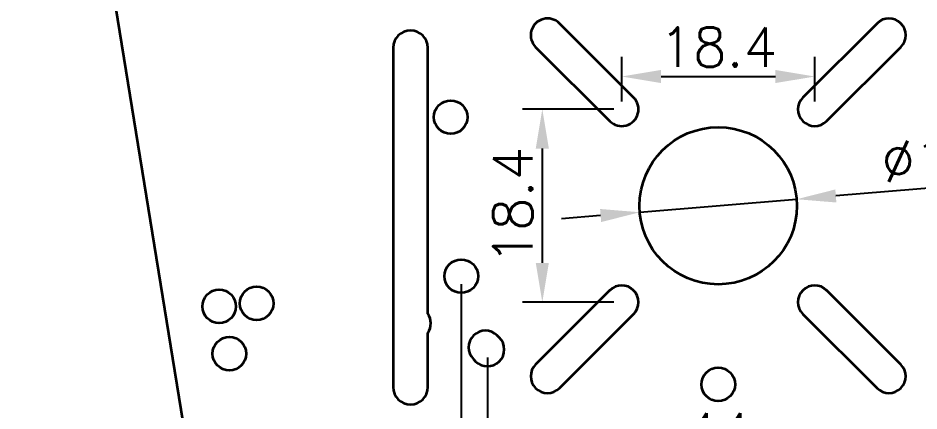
# Model space of a CAD drawing. Header units: millimetres. Extents: x 3171 to 3496, y 686 to 979.
# Drawn here: x 3241.8 to 3327.7, y 811.7 to 849.2 of the extents above; entities that cross this region are included whole.
import ezdxf

# ---------------------------------------------------------------- set-up
doc = ezdxf.new("R2010")
doc.units = ezdxf.units.MM
doc.header["$LTSCALE"] = 0.5
doc.layers.add('尺寸线', color=3, linetype='Continuous', lineweight=13)
doc.layers.add('粗实线', color=7, linetype='Continuous', lineweight=35)
doc.styles.add('数字和字母', font='romans.shx')
doc.dimstyles.new('轮趣标注1比1', dxfattribs={"dimscale": 1.5, "dimtxt": 2.5, "dimasz": 2.5, "dimexe": 1.25, "dimexo": 0.5, "dimtad": 1, "dimdec": 1, "dimdsep": 46, "dimtxsty": '数字和字母', "dimcen": 2.5, "dimadec": 0, "dimazin": 2, "dimtfac": 1, "dimtmove": 0, "dimatfit": 3, "dimfxl": 1, "dimtolj": 1, "dimarcsym": 0})

# ---------------------------------------------------------------- blocks, each defined once
blk = doc.blocks.new('*D41')
at = {"layer": 'Defpoints', "color": 0}
for p in [(3279.574, 939.708), (3210.201, 759.708), (3270.337, 759.708)]:
    blk.add_point(p, dxfattribs=at)
at = {"layer": '尺寸线', "color": 0, "lineweight": -2}
for p, q in [((3278.824, 939.708), (3208.326, 939.708)), ((3210.201, 935.958), (3210.201, 763.458)), ((3269.587, 759.708), (3208.326, 759.708))]:
    blk.add_line(p, q, dxfattribs=at)
at = {"layer": '尺寸线', "color": 0}
for points in [[(3210.826, 935.958), (3209.576, 935.958), (3210.201, 939.708)], [(3209.576, 763.458), (3210.826, 763.458), (3210.201, 759.708)]]:
    blk.add_solid(points, dxfattribs=at)
at = {"layer": '尺寸线', "color": 0, "insert": (3207.388, 849.708), "char_height": 3.75, "attachment_point": 5, "rotation": 90, "style": '数字和字母'}
blk.add_mtext('\\A1;180', dxfattribs=at)
blk = doc.blocks.new('*D43')
at = {"layer": 'Defpoints', "color": 0}
for p in [(3278.635, 855.063), (3227.069, 804.996), (3273.664, 804.996)]:
    blk.add_point(p, dxfattribs=at)
at = {"layer": '尺寸线', "color": 0, "lineweight": -2}
for p, q in [((3277.885, 855.063), (3225.194, 855.063)), ((3227.069, 851.313), (3227.069, 808.746)), ((3272.914, 804.996), (3225.194, 804.996))]:
    blk.add_line(p, q, dxfattribs=at)
at = {"layer": '尺寸线', "color": 0}
for points in [[(3227.694, 851.313), (3226.444, 851.313), (3227.069, 855.063)], [(3226.444, 808.746), (3227.694, 808.746), (3227.069, 804.996)]]:
    blk.add_solid(points, dxfattribs=at)
at = {"layer": '尺寸线', "color": 0, "insert": (3224.256, 830.03), "char_height": 3.75, "attachment_point": 5, "rotation": 90, "style": '数字和字母'}
blk.add_mtext('\\A1;50.1', dxfattribs=at)
blk = doc.blocks.new('*D56')
at = {"layer": 'Defpoints', "color": 0}
for p in [(3316.07, 831.874), (3301.122, 830.631)]:
    blk.add_point(p, dxfattribs=at)
at = {"layer": '尺寸线', "color": 0, "lineweight": -2}
for p, q in [((3334.831, 833.434), (3319.807, 832.185)), ((3301.122, 830.631), (3316.07, 831.874)), ((3297.385, 830.321), (3293.648, 830.01))]:
    blk.add_line(p, q, dxfattribs=at)
at = {"layer": '尺寸线', "color": 0}
for points in [[(3319.756, 832.808), (3319.859, 831.562), (3316.07, 831.874)], [(3297.437, 829.698), (3297.333, 830.944), (3301.122, 830.631)]]:
    blk.add_solid(points, dxfattribs=at)
at = {"layer": '尺寸线', "color": 0, "insert": (3328.955, 835.767), "char_height": 3.75, "attachment_point": 5, "rotation": 4.75208, "style": '数字和字母'}
blk.add_mtext('\\A1;∅15', dxfattribs=at)
blk = doc.blocks.new('*D57')
at = {"layer": 'Defpoints', "color": 0}
for p in [(3317.798, 843.584), (3299.394, 840.455), (3317.798, 840.455)]:
    blk.add_point(p, dxfattribs=at)
at = {"layer": '尺寸线', "color": 0, "lineweight": -2}
for p, q in [((3299.394, 841.205), (3299.394, 845.459)), ((3317.798, 841.205), (3317.798, 845.459)), ((3303.144, 843.584), (3314.048, 843.584))]:
    blk.add_line(p, q, dxfattribs=at)
at = {"layer": '尺寸线', "color": 0}
for points in [[(3303.144, 844.209), (3303.144, 842.959), (3299.394, 843.584)], [(3314.048, 842.959), (3314.048, 844.209), (3317.798, 843.584)]]:
    blk.add_solid(points, dxfattribs=at)
at = {"layer": '尺寸线', "color": 0, "insert": (3308.596, 846.396), "char_height": 3.75, "attachment_point": 5, "style": '数字和字母'}
blk.add_mtext('\\A1;18.4', dxfattribs=at)
blk = doc.blocks.new('*D58')
at = {"layer": 'Defpoints', "color": 0}
for p in [(3299.394, 840.455), (3291.825, 822.05), (3299.393, 822.05)]:
    blk.add_point(p, dxfattribs=at)
at = {"layer": '尺寸线', "color": 0, "lineweight": -2}
for p, q in [((3298.644, 840.455), (3289.95, 840.455)), ((3291.825, 836.705), (3291.825, 825.8)), ((3298.643, 822.05), (3289.95, 822.05))]:
    blk.add_line(p, q, dxfattribs=at)
at = {"layer": '尺寸线', "color": 0}
for points in [[(3292.45, 836.705), (3291.2, 836.705), (3291.825, 840.455)], [(3291.2, 825.8), (3292.45, 825.8), (3291.825, 822.05)]]:
    blk.add_solid(points, dxfattribs=at)
at = {"layer": '尺寸线', "color": 0, "insert": (3289.012, 831.253), "char_height": 3.75, "attachment_point": 5, "rotation": 90, "style": '数字和字母'}
blk.add_mtext('\\A1;18.4', dxfattribs=at)
blk = doc.blocks.new('*D59')
at = {"layer": 'Defpoints', "color": 0}
for p in [(3286.596, 817.535), (3330.596, 817.535), (3330.596, 806.766)]:
    blk.add_point(p, dxfattribs=at)
at = {"layer": '尺寸线', "color": 0, "lineweight": -2}
for p, q in [((3286.596, 816.785), (3286.596, 804.891)), ((3330.596, 816.785), (3330.596, 804.891)), ((3290.346, 806.766), (3326.846, 806.766))]:
    blk.add_line(p, q, dxfattribs=at)
at = {"layer": '尺寸线', "color": 0}
for points in [[(3290.346, 807.391), (3290.346, 806.141), (3286.596, 806.766)], [(3326.846, 806.141), (3326.846, 807.391), (3330.596, 806.766)]]:
    blk.add_solid(points, dxfattribs=at)
at = {"layer": '尺寸线', "color": 0, "insert": (3308.596, 809.579), "char_height": 3.75, "attachment_point": 5, "style": '数字和字母'}
blk.add_mtext('\\A1;44', dxfattribs=at)
blk = doc.blocks.new('*D60')
at = {"layer": 'Defpoints', "color": 0}
for p in [(3284.096, 824.535), (3333.096, 824.535), (3333.096, 799.49)]:
    blk.add_point(p, dxfattribs=at)
at = {"layer": '尺寸线', "color": 0, "lineweight": -2}
for p, q in [((3284.096, 823.785), (3284.096, 797.615)), ((3333.096, 823.785), (3333.096, 797.615)), ((3287.846, 799.49), (3329.346, 799.49))]:
    blk.add_line(p, q, dxfattribs=at)
at = {"layer": '尺寸线', "color": 0}
for points in [[(3287.846, 800.115), (3287.846, 798.865), (3284.096, 799.49)], [(3329.346, 798.865), (3329.346, 800.115), (3333.096, 799.49)]]:
    blk.add_solid(points, dxfattribs=at)
at = {"layer": '尺寸线', "color": 0, "insert": (3308.596, 802.303), "char_height": 3.75, "attachment_point": 5, "style": '数字和字母'}
blk.add_mtext('\\A1;49', dxfattribs=at)

msp = doc.modelspace()

# ---------------------------------------------------------------- linework, layer by layer
at = {"layer": '粗实线'}
for p, q in [((3257.817, 809.15), (3249.506, 860.444)), ((3300.525, 841.587), (3293.454, 848.657)), ((3323.738, 848.658), (3316.667, 841.587)), ((3277.613, 846.324), (3277.613, 813.944)), ((3280.913, 820.944), (3280.913, 846.324)), ((3291.191, 846.395), (3298.262, 839.324)), ((3318.93, 839.324), (3326.001, 846.395)), ((3298.262, 823.182), (3291.191, 816.111)), ((3326.001, 816.111), (3318.93, 823.182)), ((3293.454, 813.848), (3300.525, 820.919)), ((3316.667, 820.919), (3323.738, 813.848)), ((3280.913, 813.944), (3280.913, 819.126)), ((3287.727, 818.666), (3287.527, 818.866)), ((3285.265, 816.604), (3285.465, 816.404))]:
    msp.add_line(p, q, dxfattribs=at)
for centre, radius in [((3283.096, 839.708), 1.6), ((3308.596, 831.253), 7.5), ((3284.096, 824.535), 1.6), ((3261.018, 821.647), 1.6), ((3264.596, 821.935), 1.6), ((3261.996, 817.135), 1.6), ((3308.596, 814.208), 1.6)]:
    msp.add_circle(centre, radius, dxfattribs=at)
for centre, radius, start, end in [((3292.323, 847.526), 1.6, 44.99284, 225.00716), ((3324.869, 847.526), 1.6, 315, 135), ((3279.263, 846.324), 1.65, 0, 180), ((3299.394, 840.455), 1.6, 224.99284, 45.00716), ((3317.798, 840.455), 1.6, 135, 315), ((3299.393, 822.05), 1.6, 315, 135), ((3317.798, 822.05), 1.6, 45, 225), ((3279.596, 820.035), 1.6, 325.36627, 34.63373), ((3286.396, 817.735), 1.6, 45, 225), ((3286.596, 817.535), 1.6, 225, 45), ((3292.322, 814.979), 1.6, 135, 315), ((3324.87, 814.979), 1.6, 225, 45), ((3279.263, 813.944), 1.65, 180, 0)]:
    msp.add_arc(centre, radius, start, end, dxfattribs=at)

# ---------------------------------------------------------------- dimensions: what is measured, and where the dimension line sits
at = {"layer": '尺寸线'}
for base, p1, p2, picture, middle in [((3210.201, 759.708), (3279.574, 939.708), (3270.337, 759.708), '*D41', (3207.388, 849.708)), ((3227.069, 804.996), (3278.635, 855.063), (3273.664, 804.996), '*D43', (3224.256, 830.03)), ((3291.825, 822.05), (3299.394, 840.455), (3299.393, 822.05), '*D58', (3289.012, 831.253))]:
    dim = msp.add_linear_dim(base=base, p1=p1, p2=p2, angle=90, dimstyle='轮趣标注1比1', dxfattribs=at)
    dim.commit()
    dim.dimension.update_dxf_attribs({"geometry": picture, "text_midpoint": middle})
for base, p1, p2, picture, middle in [((3317.798, 843.584), (3299.394, 840.455), (3317.798, 840.455), '*D57', (3308.596, 846.396)), ((3333.096, 799.49), (3284.096, 824.535), (3333.096, 824.535), '*D60', (3308.596, 802.303)), ((3330.596, 806.766), (3286.596, 817.535), (3330.596, 817.535), '*D59', (3308.596, 809.579))]:
    dim = msp.add_linear_dim(base=base, p1=p1, p2=p2, dimstyle='轮趣标注1比1', dxfattribs=at)
    dim.commit()
    dim.dimension.update_dxf_attribs({"geometry": picture, "text_midpoint": middle})
dim = msp.add_diameter_dim_2p(p1=(3301.122, 830.631), p2=(3316.07, 831.874), dimstyle='轮趣标注1比1', dxfattribs=at)
dim.commit()
dim.dimension.update_dxf_attribs({"geometry": '*D56', "text_midpoint": (3329.188, 832.965), "dimtype": 163})

doc.saveas('drawing.dxf')
